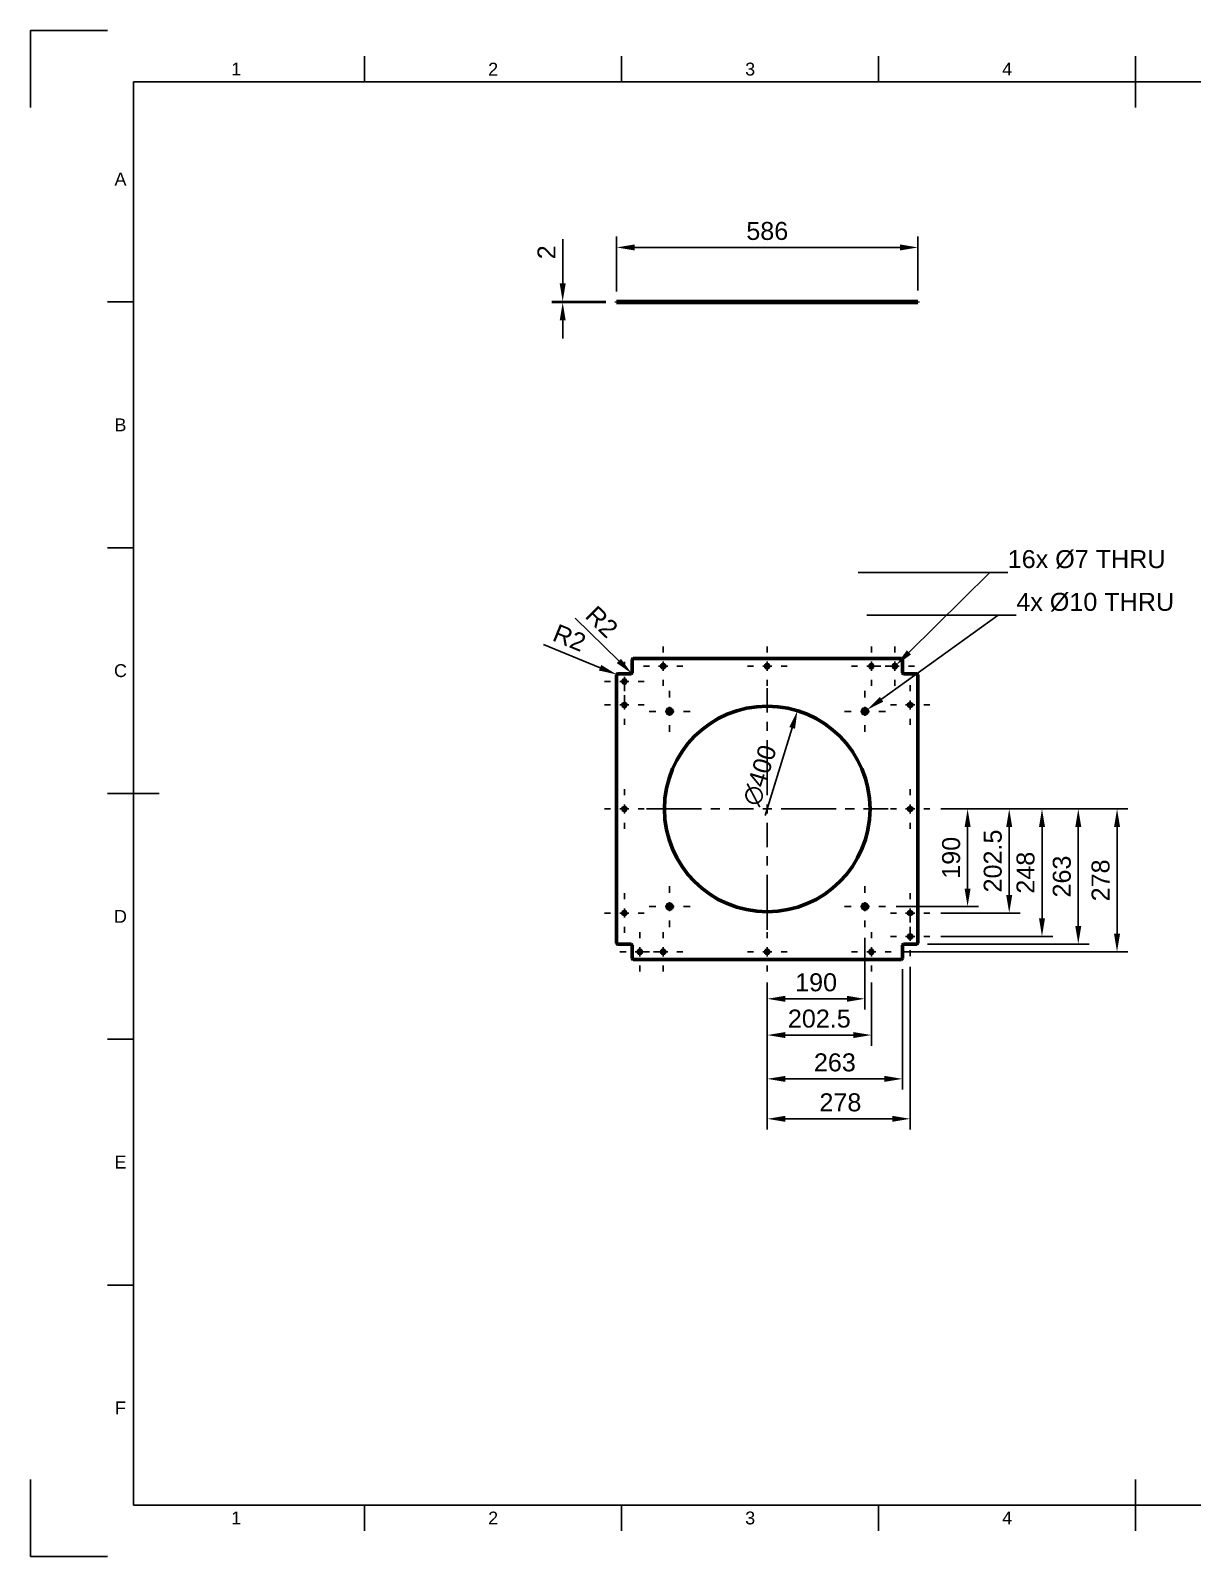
# Model space of a CAD drawing. Header units: millimetres. Extents: x 0 to 420, y 0 to 297.
# Drawn here: x 0 to 226.1, y 0 to 297 of the extents above; entities that cross this region are included whole.
import ezdxf
from ezdxf import colors
from ezdxf.entities.mleader import LeaderData, LeaderLine
from ezdxf.enums import TextEntityAlignment as Align
from ezdxf.math import Vec2, Vec3

# ---------------------------------------------------------------- set-up
doc = ezdxf.new("R2010")
doc.units = ezdxf.units.MM
doc.header["$LTSCALE"] = 0.75
doc.linetypes.add('CENTER2', pattern=[28.575, 19.05, -3.175, 3.175, -3.175])
doc.linetypes.add('HIDDEN2', pattern=[4.7625, 3.175, -1.5875])
for name, color, linetype, lineweight in [('Annotations', 7, 'Continuous', 25), ('Border', 7, 'Continuous', 25), ('Center Lines', 7, 'CENTER2', 25), ('Dimensions', 7, 'Continuous', 25), ('Hidden', 7, 'HIDDEN2', 25), ('Visible', 7, 'Continuous', 50)]:
    doc.layers.add(name, color=color, linetype=linetype, lineweight=lineweight)
doc.styles.add('FusionTitle', font='arial.ttf')
doc.styles.get("Standard").update_dxf_attribs({"font": 'arial.ttf'})
doc.dimstyles.new('ISO-25', dxfattribs={"dimtxt": 3.5, "dimasz": 3.5, "dimexe": 2.1, "dimexo": 2.1, "dimgap": 1.4, "dimtad": 1, "dimzin": 12, "dimdsep": 46, "dimtxsty": 'Standard', "dimcen": 0, "dimclrd": 256, "dimclre": 256, "dimclrt": 256, "dimazin": 3, "dimtp": 0.1, "dimtm": 0.1, "dimtfac": 0.714286, "dimtmove": 0, "dimatfit": 3, "dimfxl": 1, "dimtzin": 12, "dimarcsym": 0})

# ---------------------------------------------------------------- blocks, each defined once
blk = doc.blocks.new('ISO_A3_SHEET')
at = {"layer": 'Border'}
for p, q in [((65, 292), (65, 287)), ((115, 292), (115, 287)), ((165, 292), (165, 287)), ((215, 292), (215, 282)), ((410, 287), (20, 287)), ((20, 287), (20, 10)), ((15, 244.16666), (20, 244.16666)), ((15, 196.33333), (20, 196.33333)), ((15, 148.5), (25, 148.5)), ((15, 100.66667), (20, 100.66667)), ((15, 52.83334), (20, 52.83334)), ((215, 5), (215, 15)), ((20, 10), (410, 10)), ((65, 5), (65, 10)), ((115, 5), (115, 10)), ((165, 5), (165, 10))]:
    blk.add_line(p, q, dxfattribs=at)
at = {"layer": 'Defpoints'}
for p, q in [((15, 297), (0, 297)), ((0, 297), (0, 282)), ((0, 15), (0, 0)), ((0, 0), (15, 0))]:
    blk.add_line(p, q, dxfattribs=at)
at = {"layer": 'Border', "style": 'FusionTitle'}
for s, p in [('1', (40, 289.5)), ('2', (90, 289.5)), ('3', (140, 289.5)), ('4', (190, 289.5)), ('A', (17.5, 268.08333)), ('B', (17.5, 220.25)), ('C', (17.5, 172.41667)), ('D', (17.5, 124.58334)), ('E', (17.5, 76.75001)), ('F', (17.5, 28.91668)), ('1', (40, 7.5)), ('2', (90, 7.5)), ('3', (140, 7.5)), ('4', (190, 7.5))]:
    blk.add_text(s, height=2.5, dxfattribs=at).set_placement(p, align=Align.MIDDLE)
blk = doc.blocks.new('*U7')
at = {"layer": 'Center Lines', "color": 0, "ltscale": 0.75, "transparency": 16777216}
for p, q in [((0, 2.678906), (0, 23.5)), ((-23.5, 0), (-2.678906, 0)), ((2.678906, 0), (23.5, 0)), ((0, -23.5), (0, -2.678906))]:
    blk.add_line(p, q, dxfattribs=at)
at = {"layer": 'Center Lines', "color": 0, "linetype": 'Continuous', "ltscale": 0.75, "transparency": 16777216}
for p, q in [((-0.892969, 0), (0.892969, 0)), ((0, -0.892969), (0, 0.892969))]:
    blk.add_line(p, q, dxfattribs=at)
blk = doc.blocks.new('*U8')
at = {"layer": 'Center Lines', "color": 0, "ltscale": 0.75, "transparency": 16777216}
for p, q in [((0, 2.678906), (0, 4)), ((-4, 0), (-2.678906, 0)), ((2.678906, 0), (4, 0)), ((0, -4), (0, -2.678906))]:
    blk.add_line(p, q, dxfattribs=at)
at = {"layer": 'Center Lines', "color": 0, "linetype": 'Continuous', "ltscale": 0.75, "transparency": 16777216}
for p, q in [((-0.892969, 0), (0.892969, 0)), ((0, -0.892969), (0, 0.892969))]:
    blk.add_line(p, q, dxfattribs=at)
blk = doc.blocks.new('*U9')
at = {"layer": 'Center Lines', "color": 0, "ltscale": 0.75, "transparency": 16777216}
for p, q in [((0, 2.678906), (0, 4)), ((-4, 0), (-2.678906, 0)), ((2.678906, 0), (4, 0)), ((0, -4), (0, -2.678906))]:
    blk.add_line(p, q, dxfattribs=at)
at = {"layer": 'Center Lines', "color": 0, "linetype": 'Continuous', "ltscale": 0.75, "transparency": 16777216}
for p, q in [((-0.892969, 0), (0.892969, 0)), ((0, -0.892969), (0, 0.892969))]:
    blk.add_line(p, q, dxfattribs=at)
blk = doc.blocks.new('*U10')
at = {"layer": 'Center Lines', "color": 0, "ltscale": 0.75, "transparency": 16777216}
for p, q in [((0, 2.678906), (0, 4)), ((-4, 0), (-2.678906, 0)), ((2.678906, 0), (4, 0)), ((0, -4), (0, -2.678906))]:
    blk.add_line(p, q, dxfattribs=at)
at = {"layer": 'Center Lines', "color": 0, "linetype": 'Continuous', "ltscale": 0.75, "transparency": 16777216}
for p, q in [((-0.892969, 0), (0.892969, 0)), ((0, -0.892969), (0, 0.892969))]:
    blk.add_line(p, q, dxfattribs=at)
blk = doc.blocks.new('*U11')
at = {"layer": 'Center Lines', "color": 0, "ltscale": 0.75, "transparency": 16777216}
for p, q in [((0, 2.678906), (0, 4)), ((-4, 0), (-2.678906, 0)), ((2.678906, 0), (4, 0)), ((0, -4), (0, -2.678906))]:
    blk.add_line(p, q, dxfattribs=at)
at = {"layer": 'Center Lines', "color": 0, "linetype": 'Continuous', "ltscale": 0.75, "transparency": 16777216}
for p, q in [((-0.892969, 0), (0.892969, 0)), ((0, -0.892969), (0, 0.892969))]:
    blk.add_line(p, q, dxfattribs=at)
blk = doc.blocks.new('*U12')
at = {"layer": 'Center Lines', "color": 0, "ltscale": 0.75, "transparency": 16777216}
for p, q in [((0, 2.678906), (0, 3.85)), ((-3.85, 0), (-2.678906, 0)), ((2.678906, 0), (3.85, 0)), ((0, -3.85), (0, -2.678906))]:
    blk.add_line(p, q, dxfattribs=at)
at = {"layer": 'Center Lines', "color": 0, "linetype": 'Continuous', "ltscale": 0.75, "transparency": 16777216}
for p, q in [((-0.892969, 0), (0.892969, 0)), ((0, -0.892969), (0, 0.892969))]:
    blk.add_line(p, q, dxfattribs=at)
blk = doc.blocks.new('*U13')
at = {"layer": 'Center Lines', "color": 0, "ltscale": 0.75, "transparency": 16777216}
for p, q in [((0, 2.678906), (0, 3.849993)), ((-3.849993, 0), (-2.678906, 0)), ((2.678906, 0), (3.849993, 0)), ((0, -3.849993), (0, -2.678906))]:
    blk.add_line(p, q, dxfattribs=at)
at = {"layer": 'Center Lines', "color": 0, "linetype": 'Continuous', "ltscale": 0.75, "transparency": 16777216}
for p, q in [((-0.892969, 0), (0.892969, 0)), ((0, -0.892969), (0, 0.892969))]:
    blk.add_line(p, q, dxfattribs=at)
blk = doc.blocks.new('*U14')
at = {"layer": 'Center Lines', "color": 0, "ltscale": 0.75, "transparency": 16777216}
for p, q in [((0, 2.678906), (0, 3.85)), ((-3.85, 0), (-2.678906, 0)), ((2.678906, 0), (3.85, 0)), ((0, -3.85), (0, -2.678906))]:
    blk.add_line(p, q, dxfattribs=at)
at = {"layer": 'Center Lines', "color": 0, "linetype": 'Continuous', "ltscale": 0.75, "transparency": 16777216}
for p, q in [((-0.892969, 0), (0.892969, 0)), ((0, -0.892969), (0, 0.892969))]:
    blk.add_line(p, q, dxfattribs=at)
blk = doc.blocks.new('*U15')
at = {"layer": 'Center Lines', "color": 0, "ltscale": 0.75, "transparency": 16777216}
for p, q in [((0, 2.678906), (0, 3.85)), ((-3.85, 0), (-2.678906, 0)), ((2.678906, 0), (3.85, 0)), ((0, -3.85), (0, -2.678906))]:
    blk.add_line(p, q, dxfattribs=at)
at = {"layer": 'Center Lines', "color": 0, "linetype": 'Continuous', "ltscale": 0.75, "transparency": 16777216}
for p, q in [((-0.892969, 0), (0.892969, 0)), ((0, -0.892969), (0, 0.892969))]:
    blk.add_line(p, q, dxfattribs=at)
blk = doc.blocks.new('*U16')
at = {"layer": 'Center Lines', "color": 0, "ltscale": 0.75, "transparency": 16777216}
for p, q in [((0, 2.678906), (0, 3.85)), ((-3.85, 0), (-2.678906, 0)), ((2.678906, 0), (3.85, 0)), ((0, -3.85), (0, -2.678906))]:
    blk.add_line(p, q, dxfattribs=at)
at = {"layer": 'Center Lines', "color": 0, "linetype": 'Continuous', "ltscale": 0.75, "transparency": 16777216}
for p, q in [((-0.892969, 0), (0.892969, 0)), ((0, -0.892969), (0, 0.892969))]:
    blk.add_line(p, q, dxfattribs=at)
blk = doc.blocks.new('*U17')
at = {"layer": 'Center Lines', "color": 0, "ltscale": 0.75, "transparency": 16777216}
for p, q in [((0, 2.678906), (0, 3.85)), ((-3.85, 0), (-2.678906, 0)), ((2.678906, 0), (3.85, 0)), ((0, -3.85), (0, -2.678906))]:
    blk.add_line(p, q, dxfattribs=at)
at = {"layer": 'Center Lines', "color": 0, "linetype": 'Continuous', "ltscale": 0.75, "transparency": 16777216}
for p, q in [((-0.892969, 0), (0.892969, 0)), ((0, -0.892969), (0, 0.892969))]:
    blk.add_line(p, q, dxfattribs=at)
blk = doc.blocks.new('*U18')
at = {"layer": 'Center Lines', "color": 0, "ltscale": 0.75, "transparency": 16777216}
for p, q in [((0, 2.678906), (0, 3.849995)), ((-3.849995, 0), (-2.678906, 0)), ((2.678906, 0), (3.849995, 0)), ((0, -3.849995), (0, -2.678906))]:
    blk.add_line(p, q, dxfattribs=at)
at = {"layer": 'Center Lines', "color": 0, "linetype": 'Continuous', "ltscale": 0.75, "transparency": 16777216}
for p, q in [((-0.892969, 0), (0.892969, 0)), ((0, -0.892969), (0, 0.892969))]:
    blk.add_line(p, q, dxfattribs=at)
blk = doc.blocks.new('*U19')
at = {"layer": 'Center Lines', "color": 0, "ltscale": 0.75, "transparency": 16777216}
for p, q in [((0, 2.678906), (0, 3.85)), ((-3.85, 0), (-2.678906, 0)), ((2.678906, 0), (3.85, 0)), ((0, -3.85), (0, -2.678906))]:
    blk.add_line(p, q, dxfattribs=at)
at = {"layer": 'Center Lines', "color": 0, "linetype": 'Continuous', "ltscale": 0.75, "transparency": 16777216}
for p, q in [((-0.892969, 0), (0.892969, 0)), ((0, -0.892969), (0, 0.892969))]:
    blk.add_line(p, q, dxfattribs=at)
blk = doc.blocks.new('*U20')
at = {"layer": 'Center Lines', "color": 0, "ltscale": 0.75, "transparency": 16777216}
for p, q in [((0, 2.678906), (0, 3.85)), ((-3.85, 0), (-2.678906, 0)), ((2.678906, 0), (3.85, 0)), ((0, -3.85), (0, -2.678906))]:
    blk.add_line(p, q, dxfattribs=at)
at = {"layer": 'Center Lines', "color": 0, "linetype": 'Continuous', "ltscale": 0.75, "transparency": 16777216}
for p, q in [((-0.892969, 0), (0.892969, 0)), ((0, -0.892969), (0, 0.892969))]:
    blk.add_line(p, q, dxfattribs=at)
blk = doc.blocks.new('*U21')
at = {"layer": 'Center Lines', "color": 0, "ltscale": 0.75, "transparency": 16777216}
for p, q in [((0, 2.678906), (0, 3.85)), ((-3.85, 0), (-2.678906, 0)), ((2.678906, 0), (3.85, 0)), ((0, -3.85), (0, -2.678906))]:
    blk.add_line(p, q, dxfattribs=at)
at = {"layer": 'Center Lines', "color": 0, "linetype": 'Continuous', "ltscale": 0.75, "transparency": 16777216}
for p, q in [((-0.892969, 0), (0.892969, 0)), ((0, -0.892969), (0, 0.892969))]:
    blk.add_line(p, q, dxfattribs=at)
blk = doc.blocks.new('*U22')
at = {"layer": 'Center Lines', "color": 0, "ltscale": 0.75, "transparency": 16777216}
for p, q in [((0, 2.678906), (0, 3.849994)), ((-3.849994, 0), (-2.678906, 0)), ((2.678906, 0), (3.849994, 0)), ((0, -3.849994), (0, -2.678906))]:
    blk.add_line(p, q, dxfattribs=at)
at = {"layer": 'Center Lines', "color": 0, "linetype": 'Continuous', "ltscale": 0.75, "transparency": 16777216}
for p, q in [((-0.892969, 0), (0.892969, 0)), ((0, -0.892969), (0, 0.892969))]:
    blk.add_line(p, q, dxfattribs=at)
blk = doc.blocks.new('*U23')
at = {"layer": 'Center Lines', "color": 0, "ltscale": 0.75, "transparency": 16777216}
for p, q in [((0, 2.678906), (0, 3.85)), ((-3.85, 0), (-2.678906, 0)), ((2.678906, 0), (3.85, 0)), ((0, -3.85), (0, -2.678906))]:
    blk.add_line(p, q, dxfattribs=at)
at = {"layer": 'Center Lines', "color": 0, "linetype": 'Continuous', "ltscale": 0.75, "transparency": 16777216}
for p, q in [((-0.892969, 0), (0.892969, 0)), ((0, -0.892969), (0, 0.892969))]:
    blk.add_line(p, q, dxfattribs=at)
blk = doc.blocks.new('*U24')
at = {"layer": 'Center Lines', "color": 0, "ltscale": 0.75, "transparency": 16777216}
for p, q in [((0, 2.678906), (0, 3.85)), ((-3.85, 0), (-2.678906, 0)), ((2.678906, 0), (3.85, 0)), ((0, -3.85), (0, -2.678906))]:
    blk.add_line(p, q, dxfattribs=at)
at = {"layer": 'Center Lines', "color": 0, "linetype": 'Continuous', "ltscale": 0.75, "transparency": 16777216}
for p, q in [((-0.892969, 0), (0.892969, 0)), ((0, -0.892969), (0, 0.892969))]:
    blk.add_line(p, q, dxfattribs=at)
blk = doc.blocks.new('*U25')
at = {"layer": 'Center Lines', "color": 0, "ltscale": 0.75, "transparency": 16777216}
for p, q in [((0, 2.678906), (0, 3.85)), ((-3.85, 0), (-2.678906, 0)), ((2.678906, 0), (3.85, 0)), ((0, -3.85), (0, -2.678906))]:
    blk.add_line(p, q, dxfattribs=at)
at = {"layer": 'Center Lines', "color": 0, "linetype": 'Continuous', "ltscale": 0.75, "transparency": 16777216}
for p, q in [((-0.892969, 0), (0.892969, 0)), ((0, -0.892969), (0, 0.892969))]:
    blk.add_line(p, q, dxfattribs=at)
blk = doc.blocks.new('*U26')
at = {"layer": 'Center Lines', "color": 0, "ltscale": 0.75, "transparency": 16777216}
for p, q in [((0, 2.678906), (0, 3.849992)), ((-3.849992, 0), (-2.678906, 0)), ((2.678906, 0), (3.849992, 0)), ((0, -3.849992), (0, -2.678906))]:
    blk.add_line(p, q, dxfattribs=at)
at = {"layer": 'Center Lines', "color": 0, "linetype": 'Continuous', "ltscale": 0.75, "transparency": 16777216}
for p, q in [((-0.892969, 0), (0.892969, 0)), ((0, -0.892969), (0, 0.892969))]:
    blk.add_line(p, q, dxfattribs=at)
blk = doc.blocks.new('*U27')
at = {"layer": 'Center Lines', "color": 0, "ltscale": 0.75, "transparency": 16777216}
for p, q in [((0, 2.678906), (0, 3.85)), ((-3.85, 0), (-2.678906, 0)), ((2.678906, 0), (3.85, 0)), ((0, -3.85), (0, -2.678906))]:
    blk.add_line(p, q, dxfattribs=at)
at = {"layer": 'Center Lines', "color": 0, "linetype": 'Continuous', "ltscale": 0.75, "transparency": 16777216}
for p, q in [((-0.892969, 0), (0.892969, 0)), ((0, -0.892969), (0, 0.892969))]:
    blk.add_line(p, q, dxfattribs=at)
blk = doc.blocks.new('*D43')
at = {"layer": 'Defpoints', "color": 0, "transparency": 16777216}
for p in [(162.329245, 122.486469), (143.329239, 113.836841), (162.329245, 108.542417)]:
    blk.add_point(p, dxfattribs=at)
at = {"layer": 'Dimensions', "lineweight": -2, "transparency": 16777216}
for p, q in [((162.329245, 120.386469), (162.329245, 106.442417)), ((143.329239, 111.736841), (143.329239, 106.442417)), ((146.829239, 108.542417), (158.829245, 108.542417))]:
    blk.add_line(p, q, dxfattribs=at)
at = {"layer": 'Dimensions', "transparency": 16777216}
for points in [[(146.829239, 109.125751), (146.829239, 107.959084), (143.329239, 108.542417)], [(158.829245, 109.125751), (158.829245, 107.959084), (162.329245, 108.542417)]]:
    blk.add_solid(points, dxfattribs=at)
at = {"layer": 'Dimensions', "transparency": 16777216, "insert": (152.829242, 111.729423), "char_height": 3.5, "attachment_point": 5}
blk.add_mtext('190', dxfattribs=at)
blk = doc.blocks.new('*D44')
at = {"layer": 'Defpoints', "color": 0, "transparency": 16777216}
for p in [(143.329239, 113.836841), (163.579239, 113.836836), (163.579239, 101.484723)]:
    blk.add_point(p, dxfattribs=at)
at = {"layer": 'Dimensions', "lineweight": -2, "transparency": 16777216}
for p, q in [((143.329239, 111.736841), (143.329239, 99.384723)), ((163.579239, 111.736836), (163.579239, 99.384723)), ((146.829239, 101.484723), (160.079239, 101.484723))]:
    blk.add_line(p, q, dxfattribs=at)
at = {"layer": 'Dimensions', "transparency": 16777216}
for points in [[(146.829239, 102.068056), (146.829239, 100.901389), (143.329239, 101.484723)], [(160.079239, 102.068056), (160.079239, 100.901389), (163.579239, 101.484723)]]:
    blk.add_solid(points, dxfattribs=at)
at = {"layer": 'Dimensions', "transparency": 16777216, "insert": (153.454239, 104.671728), "char_height": 3.5, "attachment_point": 5}
blk.add_mtext('202.5', dxfattribs=at)
blk = doc.blocks.new('*D45')
at = {"layer": 'Defpoints', "color": 0, "transparency": 16777216}
for p in [(171.129042, 116.835931), (143.329239, 113.836841), (171.129042, 85.180757)]:
    blk.add_point(p, dxfattribs=at)
at = {"layer": 'Dimensions', "lineweight": -2, "transparency": 16777216}
for p, q in [((171.129042, 114.735931), (171.129042, 83.080757)), ((143.329239, 111.736841), (143.329239, 83.080757)), ((146.829239, 85.180757), (167.629042, 85.180757))]:
    blk.add_line(p, q, dxfattribs=at)
at = {"layer": 'Dimensions', "transparency": 16777216}
for points in [[(146.829239, 85.76409), (146.829239, 84.597424), (143.329239, 85.180757)], [(167.629042, 85.76409), (167.629042, 84.597424), (171.129042, 85.180757)]]:
    blk.add_solid(points, dxfattribs=at)
at = {"layer": 'Dimensions', "transparency": 16777216, "insert": (157.557107, 88.367763), "char_height": 3.5, "attachment_point": 5}
blk.add_mtext('278', dxfattribs=at)
blk = doc.blocks.new('*D46')
at = {"layer": 'Defpoints', "color": 0, "transparency": 16777216}
for p in [(174.978694, 145.486469), (166.329245, 126.486469), (182.301672, 126.486469)]:
    blk.add_point(p, dxfattribs=at)
at = {"layer": 'Dimensions', "lineweight": -2, "transparency": 16777216}
for p, q in [((177.078694, 145.486469), (184.401672, 145.486469)), ((182.301672, 141.986469), (182.301672, 129.986469)), ((168.429245, 126.486469), (184.401672, 126.486469))]:
    blk.add_line(p, q, dxfattribs=at)
at = {"layer": 'Dimensions', "transparency": 16777216}
for points in [[(181.718339, 141.986469), (182.885005, 141.986469), (182.301672, 145.486469)], [(181.718339, 129.986469), (182.885005, 129.986469), (182.301672, 126.486469)]]:
    blk.add_solid(points, dxfattribs=at)
at = {"layer": 'Dimensions', "transparency": 16777216, "insert": (179.114666, 135.986469), "char_height": 3.5, "attachment_point": 5, "rotation": 90}
blk.add_mtext('190', dxfattribs=at)
blk = doc.blocks.new('*D47')
at = {"layer": 'Defpoints', "color": 0, "transparency": 16777216}
for p in [(174.978694, 145.486469), (174.978701, 125.236469), (190.400278, 125.236469)]:
    blk.add_point(p, dxfattribs=at)
at = {"layer": 'Dimensions', "lineweight": -2, "transparency": 16777216}
for p, q in [((177.078694, 145.486469), (192.500278, 145.486469)), ((190.400278, 141.986469), (190.400278, 128.736469)), ((177.078701, 125.236469), (192.500278, 125.236469))]:
    blk.add_line(p, q, dxfattribs=at)
at = {"layer": 'Dimensions', "transparency": 16777216}
for points in [[(189.816945, 141.986469), (190.983612, 141.986469), (190.400278, 145.486469)], [(189.816945, 128.736469), (190.983612, 128.736469), (190.400278, 125.236469)]]:
    blk.add_solid(points, dxfattribs=at)
at = {"layer": 'Dimensions', "transparency": 16777216, "insert": (187.213273, 135.361469), "char_height": 3.5, "attachment_point": 5, "rotation": 90}
blk.add_mtext('202.5', dxfattribs=at)
blk = doc.blocks.new('*D48')
at = {"layer": 'Defpoints', "color": 0, "transparency": 16777216}
for p in [(174.978694, 145.486469), (174.979042, 120.685931), (196.780171, 120.685931)]:
    blk.add_point(p, dxfattribs=at)
at = {"layer": 'Dimensions', "lineweight": -2, "transparency": 16777216}
for p, q in [((177.078694, 145.486469), (198.880171, 145.486469)), ((196.780171, 141.986469), (196.780171, 124.185931)), ((177.079042, 120.685931), (198.880171, 120.685931))]:
    blk.add_line(p, q, dxfattribs=at)
at = {"layer": 'Dimensions', "transparency": 16777216}
for points in [[(196.196837, 141.986469), (197.363504, 141.986469), (196.780171, 145.486469)], [(196.196837, 124.185931), (197.363504, 124.185931), (196.780171, 120.685931)]]:
    blk.add_solid(points, dxfattribs=at)
at = {"layer": 'Dimensions', "transparency": 16777216, "insert": (193.593165, 133.0862), "char_height": 3.5, "attachment_point": 5, "rotation": 90}
blk.add_mtext('248', dxfattribs=at)
blk = doc.blocks.new('*D49')
at = {"layer": 'Defpoints', "color": 0, "transparency": 16777216}
for p in [(149.193011, 164.607563), (137.465478, 126.365375)]:
    blk.add_point(p, dxfattribs=at)
at = {"layer": 'Dimensions', "lineweight": -2, "transparency": 16777216}
blk.add_line((142.9396, 144.215881), (148.166852, 161.261372), dxfattribs=at)
at = {"layer": 'Dimensions', "transparency": 16777216}
blk.add_solid([(147.609154, 161.432398), (148.724551, 161.090345), (149.193011, 164.607563)], dxfattribs=at)
at = {"layer": 'Dimensions', "transparency": 16777216, "insert": (141.899611, 152.028622), "char_height": 3.5, "attachment_point": 5, "rotation": 72.95108954}
blk.add_mtext('∅400', dxfattribs=at)
blk = doc.blocks.new('*D50')
at = {"layer": 'Defpoints', "color": 0, "transparency": 16777216}
for p in [(172.629245, 254.779572), (114.029245, 244.079572), (172.629245, 244.279572)]:
    blk.add_point(p, dxfattribs=at)
at = {"layer": 'Dimensions', "lineweight": -2, "transparency": 16777216}
for p, q in [((114.029245, 246.179572), (114.029245, 256.879572)), ((172.629245, 246.379572), (172.629245, 256.879572)), ((117.529245, 254.779572), (169.129245, 254.779572))]:
    blk.add_line(p, q, dxfattribs=at)
at = {"layer": 'Dimensions', "transparency": 16777216}
for points in [[(117.529245, 255.362905), (117.529245, 254.196238), (114.029245, 254.779572)], [(169.129245, 255.362905), (169.129245, 254.196238), (172.629245, 254.779572)]]:
    blk.add_solid(points, dxfattribs=at)
at = {"layer": 'Dimensions', "transparency": 16777216, "insert": (143.329245, 257.966577), "char_height": 3.5, "attachment_point": 5}
blk.add_mtext('586', dxfattribs=at)
blk = doc.blocks.new('*D51')
at = {"layer": 'Defpoints', "color": 0, "transparency": 16777216}
for p in [(103.529245, 244.279572), (114.029245, 244.279572), (114.029245, 244.079572)]:
    blk.add_point(p, dxfattribs=at)
at = {"layer": 'Dimensions', "lineweight": -2, "transparency": 16777216}
for p, q in [((103.529245, 247.779572), (103.529245, 256.397785)), ((111.929245, 244.279572), (101.429245, 244.279572)), ((111.929245, 244.079572), (101.429245, 244.079572)), ((103.529245, 244.079572), (103.529245, 244.279572)), ((103.529245, 240.579572), (103.529245, 237.079572))]:
    blk.add_line(p, q, dxfattribs=at)
at = {"layer": 'Dimensions', "transparency": 16777216}
for points in [[(102.945911, 247.779572), (104.112578, 247.779572), (103.529245, 244.279572)], [(102.945911, 240.579572), (104.112578, 240.579572), (103.529245, 244.079572)]]:
    blk.add_solid(points, dxfattribs=at)
at = {"layer": 'Dimensions', "transparency": 16777216, "insert": (100.372082, 253.838678), "char_height": 3.5, "attachment_point": 5, "rotation": 90}
blk.add_mtext('2', dxfattribs=at)
blk = doc.blocks.new('*D53')
at = {"layer": 'Defpoints', "color": 0, "transparency": 16777216}
for p in [(116.686063, 172.126108), (116.829245, 171.986469)]:
    blk.add_point(p, dxfattribs=at)
at = {"layer": 'Dimensions', "lineweight": -2, "transparency": 16777216}
blk.add_line((105.941626, 182.604688), (114.466747, 174.29051), dxfattribs=at)
at = {"layer": 'Dimensions', "transparency": 16777216}
blk.add_solid([(114.874027, 174.708123), (114.059467, 173.872897), (116.972426, 171.84683)], dxfattribs=at)
at = {"layer": 'Dimensions', "transparency": 16777216, "insert": (111.155659, 181.929678), "char_height": 3.5, "attachment_point": 5, "rotation": 315.71768823}
blk.add_mtext('R2', dxfattribs=at)
blk = doc.blocks.new('*D54')
at = {"layer": 'Defpoints', "color": 0, "transparency": 16777216}
for p in [(114.043997, 171.661857), (114.229245, 171.586469)]:
    blk.add_point(p, dxfattribs=at)
at = {"layer": 'Dimensions', "lineweight": -2, "transparency": 16777216}
for p, q in [((99.772431, 177.469824), (110.802168, 172.981154)), ((114.229245, 171.586469), (114.043997, 171.661857))]:
    blk.add_line(p, q, dxfattribs=at)
at = {"layer": 'Dimensions', "transparency": 16777216}
blk.add_solid([(111.022051, 173.521459), (110.582285, 172.440849), (114.043997, 171.661857)], dxfattribs=at)
at = {"layer": 'Dimensions', "transparency": 16777216, "insert": (104.856452, 178.809418), "char_height": 3.5, "attachment_point": 5, "rotation": 337.85561168}
blk.add_mtext('R2', dxfattribs=at)
blk = doc.blocks.new('*D55')
at = {"layer": 'Defpoints', "color": 0, "transparency": 16777216}
for p in [(169.629245, 116.386469), (143.329239, 113.836841), (169.629245, 92.95766)]:
    blk.add_point(p, dxfattribs=at)
at = {"layer": 'Dimensions', "lineweight": -2, "transparency": 16777216}
for p, q in [((169.629245, 114.286469), (169.629245, 90.85766)), ((143.329239, 111.736841), (143.329239, 90.85766)), ((146.829239, 92.95766), (166.129245, 92.95766))]:
    blk.add_line(p, q, dxfattribs=at)
at = {"layer": 'Dimensions', "transparency": 16777216}
for points in [[(146.829239, 93.540993), (146.829239, 92.374327), (143.329239, 92.95766)], [(166.129245, 93.540993), (166.129245, 92.374327), (169.629245, 92.95766)]]:
    blk.add_solid(points, dxfattribs=at)
at = {"layer": 'Dimensions', "transparency": 16777216, "insert": (156.479242, 96.145859), "char_height": 3.5, "attachment_point": 5}
blk.add_mtext('263', dxfattribs=at)
blk = doc.blocks.new('*D56')
at = {"layer": 'Defpoints', "color": 0, "transparency": 16777216}
for p in [(174.978694, 145.486469), (172.429245, 119.186469), (203.835218, 119.186469)]:
    blk.add_point(p, dxfattribs=at)
at = {"layer": 'Dimensions', "lineweight": -2, "transparency": 16777216}
for p, q in [((177.078694, 145.486469), (205.935218, 145.486469)), ((203.835218, 141.986469), (203.835218, 122.686469)), ((174.529245, 119.186469), (205.935218, 119.186469))]:
    blk.add_line(p, q, dxfattribs=at)
at = {"layer": 'Dimensions', "transparency": 16777216}
for points in [[(203.251885, 141.986469), (204.418551, 141.986469), (203.835218, 145.486469)], [(203.251885, 122.686469), (204.418551, 122.686469), (203.835218, 119.186469)]]:
    blk.add_solid(points, dxfattribs=at)
at = {"layer": 'Dimensions', "transparency": 16777216, "insert": (200.647019, 132.336469), "char_height": 3.5, "attachment_point": 5, "rotation": 90}
blk.add_mtext('263', dxfattribs=at)
blk = doc.blocks.new('*D57')
at = {"layer": 'Defpoints', "color": 0, "transparency": 16777216}
for p in [(174.978694, 145.486469), (167.429239, 117.686836), (211.377999, 117.686836)]:
    blk.add_point(p, dxfattribs=at)
at = {"layer": 'Dimensions', "lineweight": -2, "transparency": 16777216}
for p, q in [((177.078694, 145.486469), (213.477999, 145.486469)), ((211.377999, 141.986469), (211.377999, 121.186836)), ((169.529239, 117.686836), (213.477999, 117.686836))]:
    blk.add_line(p, q, dxfattribs=at)
at = {"layer": 'Dimensions', "transparency": 16777216}
for points in [[(210.794666, 141.986469), (211.961333, 141.986469), (211.377999, 145.486469)], [(210.794666, 121.186836), (211.961333, 121.186836), (211.377999, 117.686836)]]:
    blk.add_solid(points, dxfattribs=at)
at = {"layer": 'Dimensions', "transparency": 16777216, "insert": (208.190994, 131.586652), "char_height": 3.5, "attachment_point": 5, "rotation": 90}
blk.add_mtext('278', dxfattribs=at)

msp = doc.modelspace()

# ---------------------------------------------------------------- linework, layer by layer
at = {"layer": 'Hidden', "extrusion": (0, 1, 0)}
for p, q in [((115.179239, 244.079572, 20.25), (115.179239, 244.279572, 20.25)), ((115.179245, 244.079572), (115.179245, 244.279572)), ((115.179447, 244.279572, -24.800538), (115.179447, 244.079572, -24.800538)), ((115.879232, 244.079572), (115.879232, 244.279572)), ((115.879239, 244.079572, 20.25), (115.879239, 244.279572, 20.25)), ((115.879447, 244.279572, -24.800538), (115.879447, 244.079572, -24.800538)), ((118.178707, 244.279572, 27.799798), (118.178707, 244.079572, 27.799798)), ((118.878707, 244.279572, 27.799798), (118.878707, 244.079572, 27.799798)), ((122.729239, 244.079572, 27.799633), (122.729239, 244.279572, 27.799633)), ((123.329245, 244.279572), (123.329245, 244.079572)), ((123.429239, 244.079572, 27.799633), (123.429239, 244.279572, 27.799633)), ((123.829245, 244.279572, 19), (123.829245, 244.079572, 19)), ((124.829245, 244.279572, 19), (124.829245, 244.079572, 19)), ((142.979244, 244.079572, 27.799633), (142.979244, 244.279572, 27.799633)), ((142.979247, 244.079572, -27.799829), (142.979247, 244.279572, -27.799829)), ((143.67923, 244.079572, -27.799829), (143.67923, 244.279572, -27.799829)), ((143.679233, 244.079572, 27.799633), (143.679233, 244.279572, 27.799633)), ((161.829245, 244.279572, 19), (161.829245, 244.079572, 19)), ((162.829245, 244.279572, 19), (162.829245, 244.079572, 19)), ((163.229239, 244.079572, 27.799633), (163.229239, 244.279572, 27.799633)), ((163.329245, 244.279572), (163.329245, 244.079572)), ((163.929239, 244.079572, 27.799633), (163.929239, 244.279572, 27.799633)), ((167.779782, 244.279572, -27.799798), (167.779782, 244.079572, -27.799798)), ((168.479782, 244.279572, -27.799798), (168.479782, 244.079572, -27.799798)), ((170.778701, 244.079572, 20.25), (170.778701, 244.279572, 20.25)), ((170.778708, 244.079572), (170.778708, 244.279572)), ((170.779042, 244.279572, 24.800538), (170.779042, 244.079572, 24.800538)), ((171.478694, 244.079572), (171.478694, 244.279572)), ((171.478701, 244.079572, 20.25), (171.478701, 244.279572, 20.25)), ((171.479042, 244.279572, 24.800538), (171.479042, 244.079572, 24.800538))]:
    msp.add_line(p, q, dxfattribs=at)
at = {"layer": 'Visible', "extrusion": (0, 1, 0)}
for p, q in [((114.029245, 244.279572, 26.1), (114.029245, 244.079572, 26.1)), ((116.829245, 244.279572, 26.3), (114.229245, 244.279572, 26.3)), ((116.829245, 244.079572, 26.3), (114.229245, 244.079572, 26.3)), ((117.029245, 244.279572, 29.1), (117.029245, 244.079572, 29.1)), ((169.429245, 244.279572, 29.3), (117.229245, 244.279572, 29.3)), ((117.229245, 244.079572, 29.3), (169.429245, 244.079572, 29.3)), ((169.629245, 244.079572, 29.1), (169.629245, 244.279572, 29.1)), ((169.829245, 244.279572, 26.3), (172.429245, 244.279572, 26.3)), ((172.429245, 244.079572, 26.3), (169.829245, 244.079572, 26.3)), ((172.629245, 244.079572, 26.1), (172.629245, 244.279572, 26.1))]:
    msp.add_line(p, q, dxfattribs=at)
at = {"layer": 'Visible'}
for p, q in [((117.029245, 171.986469, 0.1), (117.029245, 174.586469, 0.1)), ((169.429245, 174.786469, 0.1), (117.229245, 174.786469, 0.1)), ((169.629245, 171.986469, 0.1), (169.629245, 174.586469, 0.1)), ((114.029245, 171.586469, 0.1), (114.029245, 119.386469, 0.1)), ((116.829245, 171.786469, 0.1), (114.229245, 171.786469, 0.1)), ((172.429245, 171.786469, 0.1), (169.829245, 171.786469, 0.1)), ((172.629245, 171.586469, 0.1), (172.629245, 119.386469, 0.1)), ((116.829245, 119.186469, 0.1), (114.229245, 119.186469, 0.1)), ((117.029245, 118.986469, 0.1), (117.029245, 116.386469, 0.1)), ((169.629245, 118.986469, 0.1), (169.629245, 116.386469, 0.1)), ((169.829245, 119.186469, 0.1), (172.429245, 119.186469, 0.1)), ((169.429245, 116.186469, 0.1), (117.229245, 116.186469, 0.1))]:
    msp.add_line(p, q, dxfattribs=at)
at = {"layer": 'Visible', "extrusion": (4.292e-13, 0, -1)}
for centre, radius in [((-123.079239, 173.286298, -0.1), 0.35), ((-143.329239, 173.286298, -0.1), 0.349992), ((-163.579239, 173.286298, -0.1), 0.35), ((-115.529239, 165.736469, -0.1), 0.35), ((-143.329245, 145.486469, -0.1), 20), ((-171.128701, 165.736469, -0.1), 0.35), ((-115.529239, 145.486469, -0.1), 0.349994), ((-171.128701, 145.486469, -0.1), 0.349993), ((-115.529239, 125.236469, -0.1), 0.35), ((-171.128701, 125.236469, -0.1), 0.35), ((-123.079239, 117.686836, -0.1), 0.35), ((-143.329239, 117.686836, -0.1), 0.349995), ((-163.579239, 117.686836, -0.1), 0.35)]:
    msp.add_circle(centre, radius, dxfattribs=at)
at = {"layer": 'Visible', "extrusion": (4.301e-13, 0, -1)}
for centre in [(-168.129782, 173.286267, -0.1), (-115.529447, 170.287007, -0.1), (-171.129042, 120.685931, -0.1), (-118.528707, 117.686671, -0.1)]:
    msp.add_circle(centre, 0.35, dxfattribs=at)
at = {"layer": 'Visible', "extrusion": (4.318e-13, 0, -1)}
for centre in [(-124.329245, 164.486469, -0.1), (-124.329245, 126.486469, -0.1)]:
    msp.add_circle(centre, 0.5, dxfattribs=at)
at = {"layer": 'Visible', "extrusion": (4.263e-13, 0, -1)}
for centre in [(-162.329245, 164.486469, -0.1), (-162.329245, 126.486469, -0.1)]:
    msp.add_circle(centre, 0.5, dxfattribs=at)
at = {"layer": 'Visible', "extrusion": (4.292e-13, -1, 0)}
for centre in [(114.229245, 26.1, -244.279572), (117.229245, 29.1, -244.279572)]:
    msp.add_arc(centre, 0.2, 90, 180, dxfattribs=at)
at = {"layer": 'Visible', "extrusion": (0, 1, 0)}
for centre, start, end in [((-114.229245, 26.1, 244.079572), 0, 90), ((-116.829245, 26.5, 244.279572), 180, 270), ((-117.229245, 29.1, 244.079572), 0, 90), ((-169.429245, 29.1, 244.079572), 90, 180), ((-169.829245, 26.5, 244.279572), 270, 0), ((-172.429245, 26.1, 244.079572), 90, 180)]:
    msp.add_arc(centre, 0.2, start, end, dxfattribs=at)
at = {"layer": 'Visible', "extrusion": (4.291e-13, -1, 0)}
for centre, start, end in [((116.829245, 26.5, -244.079572), 270, 0), ((169.429245, 29.1, -244.279572), 0, 90), ((169.829245, 26.5, -244.079572), 180, 270), ((172.429245, 26.1, -244.279572), 0, 90)]:
    msp.add_arc(centre, 0.2, start, end, dxfattribs=at)
at = {"layer": 'Visible', "extrusion": (4.291e-13, 0, -1)}
for centre, start, end in [((-117.229245, 174.586469, -0.1), 0, 90), ((-114.229245, 171.586469, -0.1), 0, 90), ((-172.429245, 119.386469, -0.1), 180, 270), ((-169.429245, 116.386469, -0.1), 180, 270)]:
    msp.add_arc(centre, 0.2, start, end, dxfattribs=at)
at = {"layer": 'Visible', "extrusion": (4.292e-13, 0, -1)}
for centre, start, end in [((-169.429245, 174.586469, -0.1), 90, 180), ((-172.429245, 171.586469, -0.1), 90, 180), ((-114.229245, 119.386469, -0.1), 270, 0), ((-117.229245, 116.386469, -0.1), 270, 0)]:
    msp.add_arc(centre, 0.2, start, end, dxfattribs=at)
at = {"layer": 'Visible'}
for centre, start, end in [((116.829245, 171.986469, 0.1), 270, 0), ((169.829245, 171.986469, 0.1), 180, 270), ((116.829245, 118.986469, 0.1), 0, 90), ((169.829245, 118.986469, 0.1), 90, 180)]:
    msp.add_arc(centre, 0.2, start, end, dxfattribs=at)

# ---------------------------------------------------------------- block references
at = {"layer": 'Border'}
msp.add_blockref('ISO_A3_SHEET', (0, 0), dxfattribs=at)
at = {"layer": 'Center Lines', "ltscale": 0.75}
for name, p in [('*U25', (123.079239, 173.286298)), ('*U26', (143.329239, 173.286298)), ('*U27', (163.579239, 173.286298)), ('*U15', (168.129782, 173.286267)), ('*U24', (115.529447, 170.287007)), ('*U23', (115.529239, 165.736469)), ('*U14', (171.128701, 165.736469)), ('*U7', (143.329245, 145.486469)), ('*U10', (124.329245, 164.486469)), ('*U11', (162.329245, 164.486469)), ('*U22', (115.529239, 145.486469)), ('*U13', (171.128701, 145.486469)), ('*U21', (115.529239, 125.236469)), ('*U9', (124.329245, 126.486469)), ('*U8', (162.329245, 126.486469)), ('*U12', (171.128701, 125.236469)), ('*U16', (171.129042, 120.685931)), ('*U20', (118.528707, 117.686671)), ('*U19', (123.079239, 117.686836)), ('*U18', (143.329239, 117.686836)), ('*U17', (163.579239, 117.686836))]:
    msp.add_blockref(name, p, dxfattribs=at)

# ---------------------------------------------------------------- dimensions: what is measured, and where the dimension line sits
at = {"layer": 'Dimensions'}
for base, p1, p2, picture, middle in [((172.629245, 254.779572), (114.029245, 244.079572), (172.629245, 244.279572), '*D50', (143.329245, 257.966577)), ((162.329245, 108.542417), (143.329239, 113.836841), (162.329245, 122.486469), '*D43', (152.829242, 111.729423))]:
    dim = msp.add_linear_dim(base=base, p1=p1, p2=p2, dimstyle='ISO-25', override={"dimlfac": 10, "dimclrd": 256, "dimclre": 256}, dxfattribs=at)
    dim.commit()
    dim.dimension.update_dxf_attribs({"geometry": picture, "text_midpoint": middle})
for base, p1, p2, picture, middle in [((103.529245, 244.279572), (114.029245, 244.079572), (114.029245, 244.279572), '*D51', (100.372082, 253.838678)), ((182.301672, 126.486469), (174.978694, 145.486469), (166.329245, 126.486469), '*D46', (179.114666, 135.986469)), ((211.377999, 117.686836), (174.978694, 145.486469), (167.429239, 117.686836), '*D57', (208.190994, 131.586652)), ((203.835218, 119.186469), (174.978694, 145.486469), (172.429245, 119.186469), '*D56', (200.647019, 132.336469)), ((190.400278, 125.236469), (174.978694, 145.486469), (174.978701, 125.236469), '*D47', (187.213273, 135.361469))]:
    dim = msp.add_linear_dim(base=base, p1=p1, p2=p2, angle=90, dimstyle='ISO-25', override={"dimlfac": 10, "dimclrd": 256, "dimclre": 256}, dxfattribs=at)
    dim.commit()
    dim.dimension.update_dxf_attribs({"geometry": picture, "text_midpoint": middle})
dim = msp.add_radius_dim(center=(116.829245, 171.986469), mpoint=(116.686063, 172.126108), dimstyle='ISO-25', override={"dimlfac": 10, "dimse1": 1, "dimclrd": 256, "dimclre": 256}, dxfattribs=at)
dim.commit()
dim.dimension.update_dxf_attribs({"geometry": '*D53', "text_midpoint": (108.951347, 179.669439), "dimtype": 164})
dim = msp.add_radius_dim(center=(114.229245, 171.586469), mpoint=(114.043997, 171.661857), dimstyle='ISO-25', override={"dimlfac": 10, "dimse1": 1}, dxfattribs=at)
dim.commit()
dim.dimension.update_dxf_attribs({"geometry": '*D54', "text_midpoint": (104.856452, 178.809418)})
dim = msp.add_diameter_dim_2p(p1=(137.465478, 126.365375), p2=(149.193011, 164.607563), dimstyle='ISO-25', override={"dimlfac": 10, "dimclrd": 256, "dimclre": 256}, dxfattribs=at)
dim.commit()
dim.dimension.update_dxf_attribs({"geometry": '*D49', "text_midpoint": (145.040147, 151.065531), "dimtype": 163})
for base, p1, p2, angle, override, picture, middle, dimtype in [((196.780171, 120.685931), (174.978694, 145.486469), (174.979042, 120.685931), 90, {"dimdec": 0, "dimlfac": 10, "dimtdec": 0}, '*D48', (196.780171, 133.0862), 160), ((163.579239, 101.484723), (143.329239, 113.836841), (163.579239, 113.836836), 359.99998585, {"dimlfac": 10}, '*D44', (153.454239, 101.484723), 161)]:
    dim = msp.add_linear_dim(base=base, p1=p1, p2=p2, angle=angle, dimstyle='ISO-25', override=override, dxfattribs=at)
    dim.commit()
    dim.dimension.update_dxf_attribs({"geometry": picture, "text_midpoint": middle, "dimtype": dimtype})
for base, p2, picture, middle in [((171.129042, 85.180757), (171.129042, 116.835931), '*D45', (157.557107, 85.180757)), ((169.629245, 92.95766), (169.629245, 116.386469), '*D55', (156.479242, 92.95766))]:
    dim = msp.add_linear_dim(base=base, p1=(143.329239, 113.836841), p2=p2, dimstyle='ISO-25', override={"dimlfac": 10}, dxfattribs=at)
    dim.commit()
    dim.dimension.update_dxf_attribs({"geometry": picture, "text_midpoint": middle, "dimtype": 160})

# ---------------------------------------------------------------- leaders
at = {"layer": 'Annotations'}
ml = msp.add_multileader_mtext('Standard', dxfattribs=at)
ml.set_content('16x %%C7 THRU', color=256)
ml.set_leader_properties()
ml.build(insert=Vec2(0, 0))
ml.multileader.update_dxf_attribs({"text_left_attachment_type": 5, "text_right_attachment_type": 5, "dogleg_length": 3.5, "arrow_head_size": 3.5})
ctx = ml.context
ctx.base_point, ctx.char_height, ctx.arrow_head_size, ctx.landing_gap_size, ctx.plane_origin = Vec3(190.108608, 191.544061), 3.5, 3.5, 0, Vec3(168.087078, 173.5224)
ctx.left_attachment, ctx.right_attachment = 5, 5
notes = []
notes.append((ctx, [(0, (1, 1, 0), (186.608608, 191.544061), (1, 0), 3.5, [(0, [(168.408233, 173.498317)], 0, [])])]))
ctx.mtext.insert, ctx.mtext.flow_direction = Vec3(190.108608, 195.872983), 5
ml = msp.add_multileader_mtext('Standard', dxfattribs=at)
ml.set_content('4x %%C10 THRU', color=256)
ml.set_leader_properties()
ml.build(insert=Vec2(0, 0))
ml.multileader.update_dxf_attribs({"text_left_attachment_type": 5, "text_right_attachment_type": 5, "dogleg_length": 3.5, "arrow_head_size": 3.5})
ctx = ml.context
ctx.base_point, ctx.char_height, ctx.arrow_head_size, ctx.landing_gap_size, ctx.plane_origin = Vec3(191.781125, 183.223666), 3.5, 3.5, 0, Vec3(162.683382, 164.839438)
ctx.left_attachment, ctx.right_attachment = 5, 5
notes.append((ctx, [(0, (1, 1, 0), (188.281125, 183.223666), (1, 0), 3.5, [(0, [(162.72507, 164.791956)], 0, [])])]))
ctx.mtext.insert, ctx.mtext.flow_direction = Vec3(191.781125, 187.552589), 5
for ctx, leaders in notes:
    for number, flags, end, landing, length, lines in leaders:
        leader = LeaderData()
        leader.index, (leader.has_last_leader_line, leader.has_dogleg_vector, leader.attachment_direction) = number, flags
        leader.last_leader_point, leader.dogleg_vector, leader.dogleg_length = Vec3(end), Vec3(landing), length
        for number, points, colour, breaks in lines:
            line = LeaderLine()
            line.index, line.vertices, line.color, line.breaks = number, Vec3.list(points), colors.encode_raw_color(colour), breaks
            leader.lines.append(line)
        ctx.leaders.append(leader)

doc.saveas('drawing.dxf')
